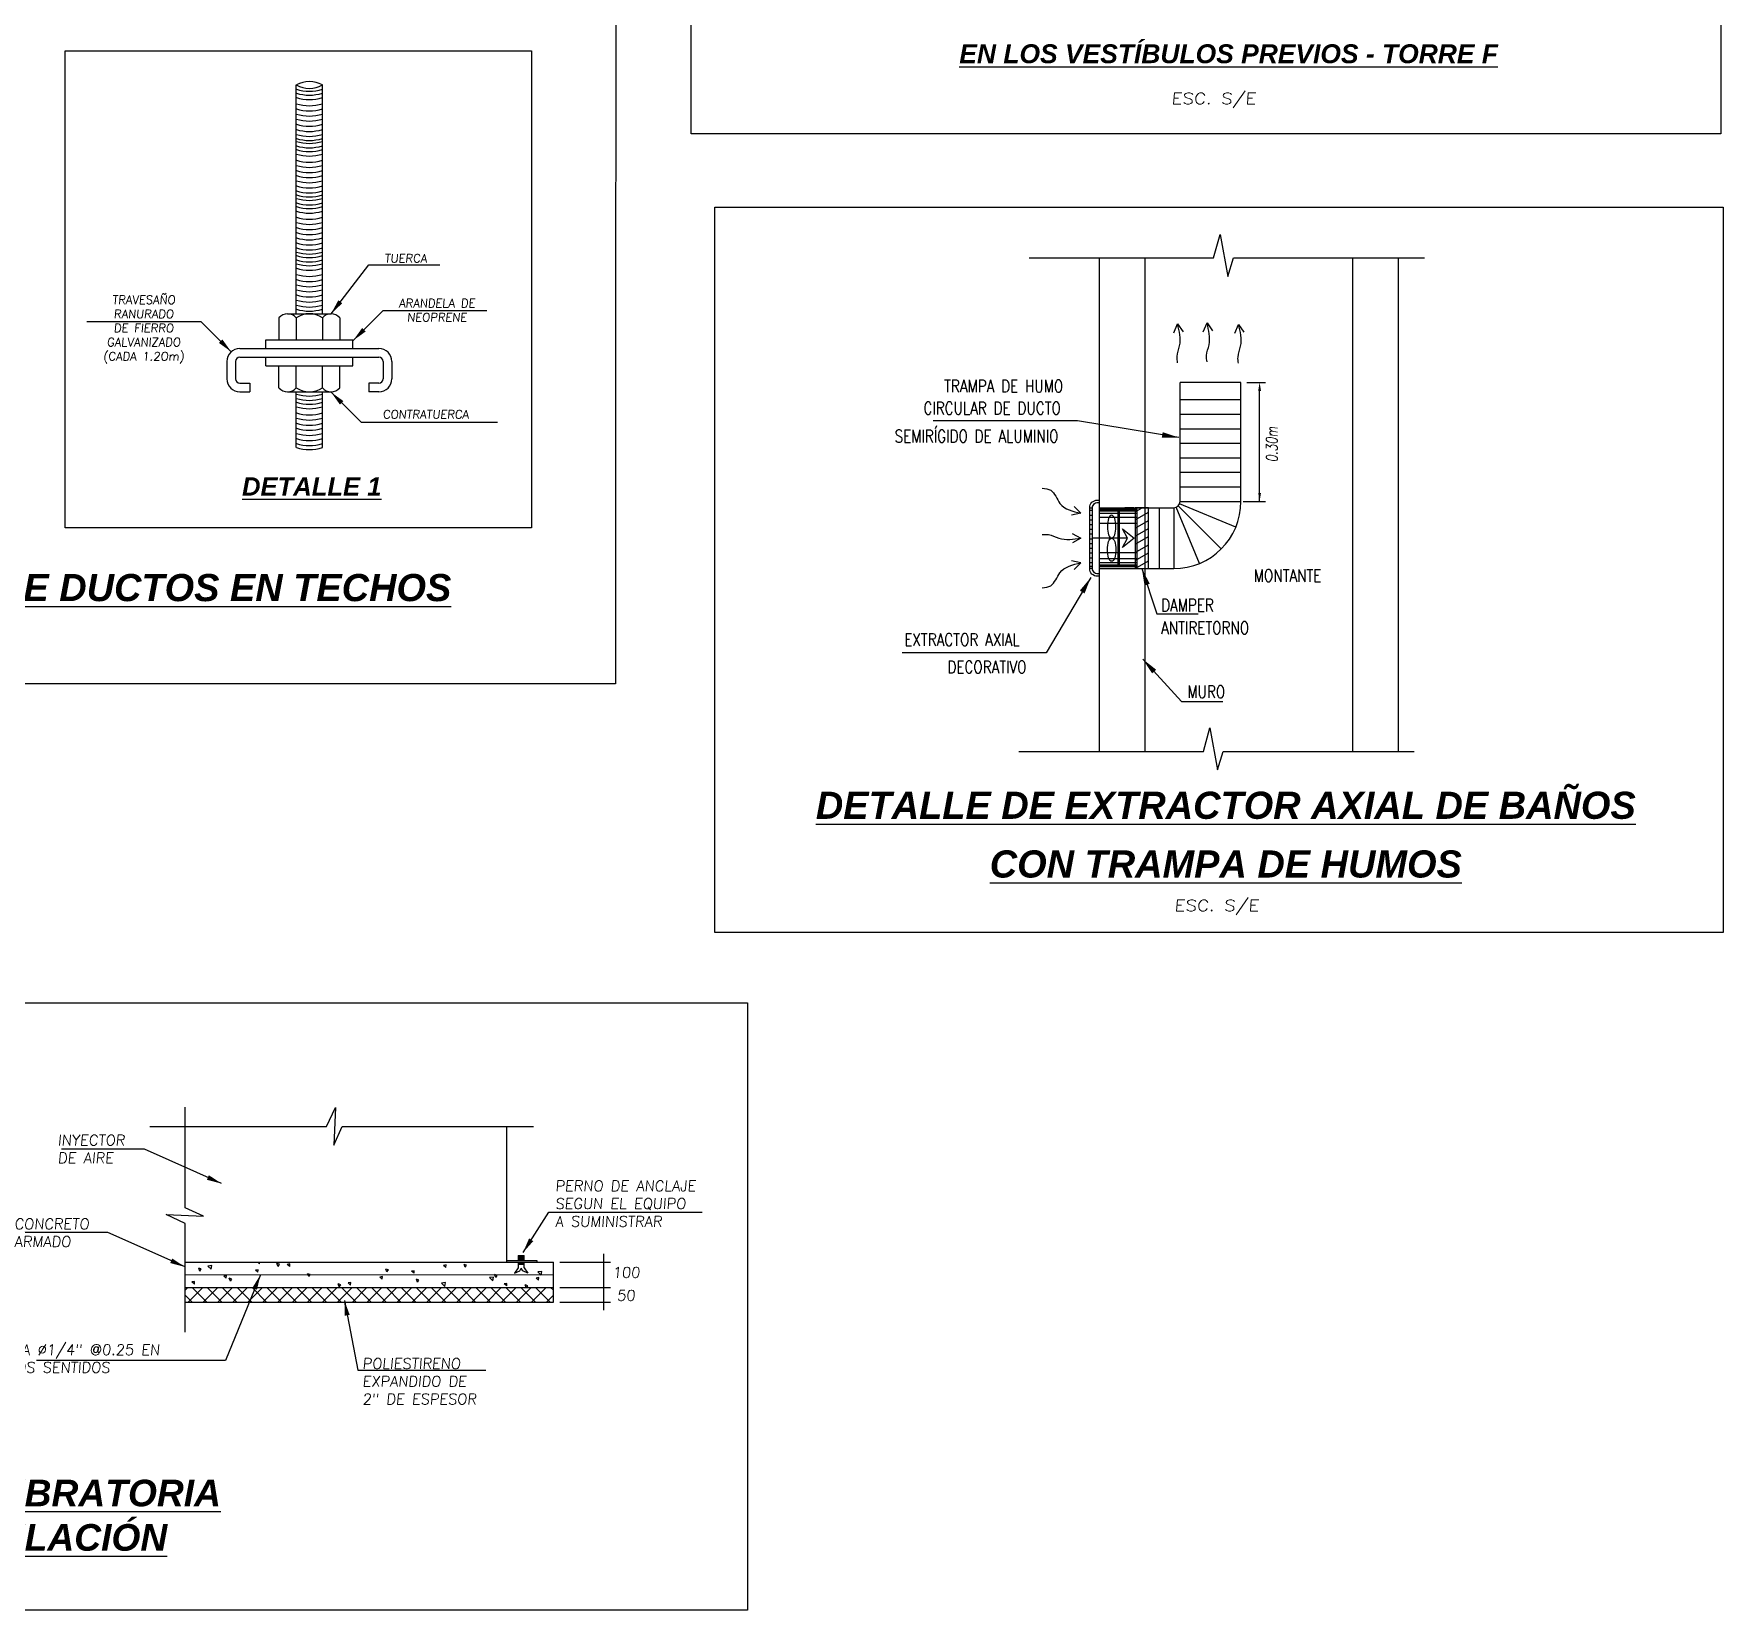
# Model space of a CAD drawing. Header units: millimetres. Extents: x 226473.3 to 226526.2, y 8187907.9 to 8187996.4.
# Drawn here: x 226505.65 to 226525.75, y 8187958.95 to 8187977.71 of the extents above; entities that cross this region are included whole.
import ezdxf

# ---------------------------------------------------------------- set-up
doc = ezdxf.new("R2010")
doc.units = ezdxf.units.MM
for name, pattern in [('CONTINUA', [0]), ('DASHDOTX2', [2, 1, -0.5, 0, -0.5]), ('HIDDEN', [0.375, 0.25, -0.125])]:
    doc.linetypes.add(name, pattern=pattern)
doc.layers.get('0').update_dxf_attribs({"color": 250})
for name, color, linetype in [('L-02_CASCO-SEGM', 252, 'HIDDEN'), ('L-03_EQUIP-ACCES', 160, 'Continuous'), ('L-04_EQ-MED-CONT', 191, 'Continuous'), ('L-06_EQ-FIN-CONT', 141, 'Continuous'), ('L-12_EJES', 245, 'DASHDOTX2'), ('L1 Casco', 252, 'Continuous'), ('L3 Equipos y Ductos', 160, 'Continuous'), ('L4 Linea mediana', 191, 'Continuous'), ('L6 Linea fina', 141, 'Continuous'), ('TX-01_PRIMA', 12, 'Continuous'), ('TX-03_PRINC', 150, 'Continuous')]:
    doc.layers.add(name, color=color, linetype=linetype)
doc.styles.add('100-NOTAS', font='romans.shx', dxfattribs={"height": 0.2})
doc.styles.add('G_Alca', font='romand.shx', dxfattribs={"height": 0.2})
doc.styles.add('JNV ING', font='romans.shx', dxfattribs={"width": 0.75, "oblique": 8, "height": 0.15})
doc.styles.add('M9_NUM-LAM', font='', dxfattribs={"height": 0.35})
doc.styles.add('P-R', font='romans.shx', dxfattribs={"width": 1.2, "oblique": 5, "height": 0.2})
doc.styles.get("Standard").update_dxf_attribs({"font": 'arial.ttf'})
doc.styles.get('M9_NUM-LAM').set_extended_font_data('Zurich UBlkEx BT')
doc.dimstyles.new('FLECHITA', dxfattribs={"dimtxt": 0.2, "dimasz": 0.2, "dimexe": 0.2, "dimexo": 0.2, "dimgap": 0.1, "dimtad": 1, "dimzin": 0, "dimdsep": 46, "dimtxsty": 'G_Alca', "dimcen": 0.09, "dimclrd": 256, "dimclre": 256, "dimclrt": 12, "dimadec": 0, "dimazin": 0, "dimtfac": 1, "dimtofl": 0, "dimtmove": 0, "dimatfit": 3, "dimfxl": 1, "dimtolj": 1, "dimtzin": 0, "dimarcsym": 0})
doc.dimstyles.get("Standard").update_dxf_attribs({"dimtxt": 0.18, "dimasz": 0.18, "dimexe": 0.18, "dimexo": 0.0625, "dimgap": 0.09, "dimtad": 0, "dimtih": 1, "dimtoh": 1, "dimdec": 4, "dimzin": 0, "dimdsep": 46, "dimtxsty": 'Standard', "dimcen": 0.09, "dimadec": 0, "dimazin": 0, "dimtfac": 1, "dimtdec": 4, "dimtofl": 0, "dimtmove": 0, "dimatfit": 3, "dimfxl": 1, "dimtolj": 1, "dimtzin": 0, "dimarcsym": 0})

# ---------------------------------------------------------------- blocks, each defined once
blk = doc.blocks.new('A$C6CA101BC')
at = {"color": 253}
for p, q in [((-0.0284, -0.1559), (-0.0284, 0.0041)), ((-0.0284, -0.1559), (-0.0284, 0.0041)), ((-0.0213, 0.0041), (-0.0284, 0.0041)), ((-0.1461, -0.002), (-0.0463, -0.002)), ((-0.1461, -0.0048), (-0.0463, -0.0048)), ((-0.1461, -0.0108), (-0.0463, -0.0108)), ((-0.1461, -0.0219), (-0.0463, -0.0219)), ((-0.1461, -0.0377), (-0.0463, -0.0377)), ((-0.0213, -0.0027), (-0.0284, -0.0027)), ((-0.0213, -0.0151), (-0.0284, -0.0151)), ((-0.0213, -0.0275), (-0.0284, -0.0275)), ((-0.0213, -0.04), (-0.0284, -0.04)), ((-0.1208, -0.0759), (-0.0308, -0.0759)), ((-0.0213, -0.0524), (-0.0284, -0.0524)), ((-0.0213, -0.0649), (-0.0284, -0.0649)), ((-0.0213, -0.0773), (-0.0284, -0.0773)), ((-0.1461, -0.1141), (-0.0463, -0.1141)), ((-0.1461, -0.1299), (-0.0463, -0.1299)), ((-0.0213, -0.0897), (-0.0284, -0.0897)), ((-0.0213, -0.1022), (-0.0284, -0.1022)), ((-0.0213, -0.1146), (-0.0284, -0.1146)), ((-0.0213, -0.1271), (-0.0284, -0.1271)), ((-0.1461, -0.141), (-0.0463, -0.141)), ((-0.1461, -0.147), (-0.0463, -0.147)), ((-0.1461, -0.1498), (-0.0463, -0.1498)), ((-0.0213, -0.1395), (-0.0284, -0.1395)), ((-0.0213, -0.1497), (-0.0284, -0.1497)), ((-0.0284, -0.1559), (-0.0213, -0.1559))]:
    blk.add_line(p, q, dxfattribs=at)
for p, q in [((-0.1461, -0.0009), (-0.0463, -0.0009)), ((-0.1461, -0.1509), (-0.1461, -0.0009)), ((-0.1461, -0.1509), (-0.0463, -0.1509))]:
    blk.add_line(p, q)
at = {"color": 254}
for p, q in [((-0.0994, -0.1509), (-0.0993, -0.0009)), ((-0.0963, -0.1509), (-0.0962, -0.0009))]:
    blk.add_line(p, q, dxfattribs=at)
blk.add_lwpolyline([(-0.0463, -0.1759), (-0.0413, -0.1759, 0.414214), (-0.0213, -0.1559), (-0.0213, 0.0041, 0.414214), (-0.0413, 0.0241), (-0.0463, 0.0241), (-0.0463, -0.1759)], format="xyb")
at = {"color": 9, "ltscale": 0.8}
for points in [[(0.0198, 0.0074), (0.0019, -0.0105), (0.0266, -0.0158)], [(0.0243, -0.0639), (0.002, -0.0759), (0.0242, -0.0881)], [(0.0198, -0.1584), (0.0019, -0.1405), (0.0266, -0.1352)]]:
    blk.add_lwpolyline(points, dxfattribs=at)
at = {"color": 253}
blk.add_lwpolyline([(-0.1073, -0.1001), (-0.1208, -0.0759), (-0.1073, -0.0517), (-0.138, -0.0759), (-0.1073, -0.1001)], dxfattribs=at)
for centre, start, end in [((-0.043, 0.0032), 3.5102, 103.0064), ((-0.043, -0.155), 256.9936, 356.4898)]:
    blk.add_arc(centre, 0.0147, start, end, dxfattribs=at)
blk.add_ellipse((-0.079, -0.0457), major_axis=(0, -0.0303), ratio=0.371702, dxfattribs=at)
at = {"color": 253, "extrusion": (0, 0, -1)}
blk.add_ellipse((-0.079, -0.1062), major_axis=(0, 0.0303), ratio=0.371702, dxfattribs=at)
at = {"color": 9, "ltscale": 0.8}
for points in [[(0.1037, 0.055), (0.0808, 0.0498), (0.057, 0.0155), (0.0019, -0.0105)], [(0.1037, -0.206), (0.0808, -0.2008), (0.057, -0.1665), (0.0019, -0.1405)]]:
    blk.add_spline(points, degree=3, dxfattribs=at)
blk.add_open_spline([(0.1037, -0.0666), (0.0981, -0.066), (0.0828, -0.0652), (0.0512, -0.0829), (0.0216, -0.0787), (0.002, -0.0759)], degree=3, knots=[0.0194888, 0.0194888, 0.0194888, 0.0194888, 0.0832263, 0.1962381, 0.4180049, 0.4180049, 0.4180049, 0.4180049], dxfattribs=at)

msp = doc.modelspace()

# ---------------------------------------------------------------- hatches: boundary and pattern name
at = {"layer": 'L4 Linea mediana', "ltscale": 0.5}
h = msp.add_hatch(dxfattribs=at)
h.set_pattern_fill('ANSI31', color=256, scale=0.026366, angle=345)
h.set_pattern_definition([(30, (226518.750125, 8187971.344965), (-0.041856, 0.0724975), [])])
h.paths.add_polyline_path([(226518.7501, 8187972.07), (226518.7501, 8187971.345), (226518.9083, 8187971.345), (226518.9083, 8187972.07)])

# ---------------------------------------------------------------- linework, layer by layer
at = {"layer": 'L-02_CASCO-SEGM', "linetype": 'CONTINUA'}
for p, q in [((226507.7638, 8187963.0536), (226507.7161, 8187963.048)), ((226507.7569, 8187963.0089), (226507.7161, 8187963.048)), ((226507.7569, 8187963.0089), (226507.7638, 8187963.0535)), ((226508.3294, 8187963.0755), (226508.3092, 8187963.0949)), ((226508.3294, 8187963.0755), (226508.3324, 8187963.0949)), ((226508.5688, 8187963.0693), (226508.5384, 8187963.0795)), ((226508.5519, 8187963.0443), (226508.5384, 8187963.0795)), ((226508.5519, 8187963.0443), (226508.5688, 8187963.0693)), ((226508.6924, 8187963.0735), (226508.6609, 8187963.0677)), ((226508.6898, 8187963.0434), (226508.6609, 8187963.0677)), ((226508.6898, 8187963.0434), (226508.6924, 8187963.0735)), ((226510.5502, 8187963.0617), (226510.5188, 8187963.0559)), ((226510.5476, 8187963.0316), (226510.5188, 8187963.0559)), ((226510.5476, 8187963.0316), (226510.5502, 8187963.0617)), ((226510.7947, 8187963.0579), (226510.7644, 8187963.0681)), ((226510.7779, 8187963.0329), (226510.7644, 8187963.0681)), ((226510.7779, 8187963.0329), (226510.7947, 8187963.0579)), ((226511.7087, 8187963.0883), (226511.7062, 8187963.0949)), ((226511.7087, 8187963.0883), (226511.7131, 8187963.0949)), ((226507.5588, 8187962.8644), (226507.5273, 8187962.8586)), ((226507.5562, 8187962.8343), (226507.5273, 8187962.8586)), ((226507.5562, 8187962.8343), (226507.5588, 8187962.8644)), ((226507.6379, 8187963.0139), (226507.6076, 8187963.0241)), ((226507.6211, 8187962.9889), (226507.6076, 8187963.0241)), ((226507.6211, 8187962.9889), (226507.6379, 8187963.0139)), ((226507.9367, 8187962.9341), (226507.9052, 8187962.9283)), ((226507.934, 8187962.904), (226507.9052, 8187962.9283)), ((226507.934, 8187962.904), (226507.9367, 8187962.9341)), ((226508.0022, 8187962.8917), (226507.9718, 8187962.9019)), ((226507.9853, 8187962.8667), (226507.9718, 8187962.9019)), ((226507.9853, 8187962.8667), (226508.0022, 8187962.8917)), ((226508.3145, 8187963.0038), (226508.283, 8187962.998)), ((226508.3119, 8187962.9737), (226508.283, 8187962.998)), ((226508.3119, 8187962.9737), (226508.3145, 8187963.0038)), ((226508.933, 8187962.9471), (226508.9027, 8187962.9573)), ((226508.9162, 8187962.9221), (226508.9027, 8187962.9573)), ((226508.9162, 8187962.9221), (226508.933, 8187962.9471)), ((226509.2973, 8187962.8249), (226509.267, 8187962.8351)), ((226509.2805, 8187962.7999), (226509.267, 8187962.835)), ((226509.4166, 8187962.8526), (226509.3851, 8187962.8467)), ((226509.414, 8187962.8225), (226509.3851, 8187962.8467)), ((226509.414, 8187962.8225), (226509.4166, 8187962.8526)), ((226509.7945, 8187962.9223), (226509.763, 8187962.9165)), ((226509.7919, 8187962.8922), (226509.763, 8187962.9164)), ((226509.7919, 8187962.8922), (226509.7945, 8187962.9223)), ((226509.8639, 8187963.0025), (226509.8335, 8187963.0127)), ((226509.847, 8187962.9775), (226509.8335, 8187963.0127)), ((226509.847, 8187962.9775), (226509.8639, 8187963.0025)), ((226510.1724, 8187962.992), (226510.1409, 8187962.9862)), ((226510.1697, 8187962.9619), (226510.1409, 8187962.9862)), ((226510.1697, 8187962.9619), (226510.1724, 8187962.992)), ((226510.2282, 8187962.8803), (226510.1978, 8187962.8904)), ((226510.2113, 8187962.8553), (226510.1978, 8187962.8904)), ((226510.2113, 8187962.8553), (226510.2282, 8187962.8803)), ((226510.5432, 8187962.8504), (226510.4955, 8187962.8449)), ((226510.5363, 8187962.8057), (226510.4955, 8187962.8449)), ((226510.5363, 8187962.8057), (226510.5432, 8187962.8504)), ((226511.1157, 8187962.917), (226511.068, 8187962.9115)), ((226511.1088, 8187962.8723), (226511.068, 8187962.9115)), ((226511.1088, 8187962.8723), (226511.1157, 8187962.917)), ((226511.159, 8187962.9357), (226511.1286, 8187962.9458)), ((226511.1421, 8187962.9107), (226511.1286, 8187962.9458)), ((226511.1421, 8187962.9107), (226511.159, 8187962.9357)), ((226511.2745, 8187962.8407), (226511.243, 8187962.8349)), ((226511.2718, 8187962.8107), (226511.243, 8187962.8349)), ((226511.2718, 8187962.8107), (226511.2745, 8187962.8407)), ((226511.6523, 8187962.9104), (226511.6209, 8187962.9046)), ((226511.6497, 8187962.8804), (226511.6209, 8187962.9046)), ((226511.6882, 8187962.9836), (226511.6405, 8187962.9781)), ((226511.6813, 8187962.9389), (226511.6405, 8187962.9781)), ((226511.6497, 8187962.8804), (226511.6523, 8187962.9104)), ((226511.6813, 8187962.9389), (226511.6882, 8187962.9836)), ((226509.2805, 8187962.7999), (226509.2973, 8187962.8249)), ((226511.5233, 8187962.8134), (226511.4929, 8187962.8236)), ((226511.5045, 8187962.7934), (226511.4929, 8187962.8236)), ((226511.5098, 8187962.7934), (226511.5233, 8187962.8134))]:
    msp.add_line(p, q, dxfattribs=at)
at = {"layer": 'L-03_EQUIP-ACCES'}
for p, q in [((226508.5624, 8187974.3278, -0.0001), (226508.5624, 8187974.0679, -0.0001)), ((226508.6657, 8187974.3778, -0.0001), (226509.1823, 8187974.3778, -0.0001)), ((226508.769, 8187974.3278, -0.0001), (226508.769, 8187974.0679, -0.0001)), ((226509.079, 8187974.3278, -0.0001), (226509.079, 8187974.0679, -0.0001)), ((226509.2856, 8187974.3278, -0.0001), (226509.2856, 8187974.0679, -0.0001)), ((226508.0976, 8187973.9646, -0.0001), (226509.7504, 8187973.9646, -0.0001)), ((226508.4075, 8187974.0679, -0.0001), (226509.4405, 8187974.0679, -0.0001)), ((226508.4075, 8187973.9646, -0.0001), (226508.4075, 8187974.0679, -0.0001)), ((226509.4405, 8187973.9646, -0.0001), (226509.4405, 8187974.0679, -0.0001)), ((226507.9426, 8187973.8097, -0.0001), (226507.9426, 8187973.6031, -0.0001)), ((226508.0459, 8187973.8097, -0.0001), (226508.0459, 8187973.6031, -0.0001)), ((226508.0976, 8187973.8613, -0.0001), (226509.7504, 8187973.8613, -0.0001)), ((226508.4075, 8187973.758, -0.0001), (226508.4075, 8187973.8613, -0.0001)), ((226508.4075, 8187973.758, -0.0001), (226509.4405, 8187973.758, -0.0001)), ((226508.5624, 8187973.4982, -0.0001), (226508.5624, 8187973.758, -0.0001)), ((226508.769, 8187973.4982, -0.0001), (226508.769, 8187973.758, -0.0001)), ((226508.769, 8187973.4982, -0.0001), (226508.769, 8187973.758, -0.0001)), ((226509.079, 8187973.4982, -0.0001), (226509.079, 8187973.758, -0.0001)), ((226509.079, 8187973.4982, -0.0001), (226509.079, 8187973.758, -0.0001)), ((226509.2856, 8187973.4982, -0.0001), (226509.2856, 8187973.758, -0.0001)), ((226509.4405, 8187973.758, -0.0001), (226509.4405, 8187973.8613, -0.0001)), ((226509.8021, 8187973.8097, -0.0001), (226509.8021, 8187973.6031, -0.0001)), ((226509.9054, 8187973.8097, -0.0001), (226509.9054, 8187973.6031, -0.0001)), ((226508.0976, 8187973.5514, -0.0001), (226508.2163, 8187973.5514, -0.0001)), ((226508.2163, 8187973.5514, -0.0001), (226508.2163, 8187973.4481, -0.0001)), ((226509.7504, 8187973.5514, -0.0001), (226509.6317, 8187973.5514, -0.0001)), ((226509.6317, 8187973.5514, -0.0001), (226509.6317, 8187973.4481, -0.0001)), ((226519.2832, 8187972.145), (226519.2832, 8187973.5602)), ((226520.0083, 8187973.5602), (226519.2832, 8187973.5602)), ((226520.0083, 8187972.145), (226520.0083, 8187973.5602)), ((226508.0976, 8187973.4481, -0.0001), (226508.2163, 8187973.4481, -0.0001)), ((226508.6657, 8187973.4481, -0.0001), (226509.1823, 8187973.4481, -0.0001)), ((226509.7504, 8187973.4481, -0.0001), (226509.6317, 8187973.4481, -0.0001)), ((226511.2732, 8187963.0949), (226511.827, 8187963.0949)), ((226511.827, 8187962.7934), (226511.827, 8187963.0949)), ((226511.827, 8187962.6194), (226511.827, 8187962.7934)), ((226507.4452, 8187962.6194), (226511.827, 8187962.6194))]:
    msp.add_line(p, q, dxfattribs=at)
msp.add_lwpolyline([(226507.4452, 8187963.0949), (226511.2732, 8187963.0949), (226511.2732, 8187964.7055)], dxfattribs=at)
for centre, radius, start, end in [((226508.6657, 8187974.2462, -0.0001), 0.1316, 38.29345, 141.70655), ((226508.924, 8187974.113, -0.0001), 0.2649, 54.19449, 125.80551), ((226509.1823, 8187974.2462, -0.0001), 0.1316, 38.29345, 141.70655), ((226508.0976, 8187973.8097, -0.0001), 0.155, 90, 180), ((226509.7504, 8187973.8097, -0.0001), 0.155, 0, 90), ((226508.0976, 8187973.8097, -0.0001), 0.0517, 90, 180), ((226509.7504, 8187973.8097, -0.0001), 0.0517, 0, 90), ((226508.0976, 8187973.6031, -0.0001), 0.155, 180, 270), ((226508.0976, 8187973.6031, -0.0001), 0.0517, 180, 270), ((226508.6657, 8187973.5797, -0.0001), 0.1316, 218.29345, 321.70655), ((226508.924, 8187973.713, -0.0001), 0.2649, 234.19449, 305.80551), ((226509.1823, 8187973.5797, -0.0001), 0.1316, 218.29345, 321.70655), ((226509.7504, 8187973.6031, -0.0001), 0.0517, 270, 0), ((226509.7504, 8187973.6031, -0.0001), 0.155, 270, 0), ((226519.2082, 8187972.145), 0.075, 270, 0), ((226519.2082, 8187972.145), 0.8001, 270, 0)]:
    msp.add_arc(centre, radius, start, end, dxfattribs=at)
at = {"layer": 'L-04_EQ-MED-CONT'}
for p, q in [((226508.769, 8187974.3778, -0.0001), (226508.769, 8187977.0995, -0.0001)), ((226509.079, 8187974.3778, -0.0001), (226509.079, 8187977.0995, -0.0001)), ((226508.769, 8187972.785, -0.0001), (226508.769, 8187973.4481, -0.0001)), ((226509.079, 8187972.785, -0.0001), (226509.079, 8187973.4481, -0.0001)), ((226507.4452, 8187962.7934), (226511.827, 8187962.7934))]:
    msp.add_line(p, q, dxfattribs=at)
at = {"layer": 'L-04_EQ-MED-CONT', "ltscale": 0.1, "elevation": -0.0001}
msp.add_lwpolyline([(226512.5668, 8187969.9762), (226497.1806, 8187969.9762), (226497.1846, 8187981.9239), (226512.5709, 8187981.9239)], close=True, dxfattribs=at)
at = {"layer": 'L-04_EQ-MED-CONT', "elevation": -0.0001}
msp.add_lwpolyline([(226511.5682, 8187971.8313), (226506.0197, 8187971.8313), (226506.0197, 8187977.5042), (226511.5682, 8187977.5042)], close=True, dxfattribs=at)
at = {"layer": 'L-04_EQ-MED-CONT'}
for points in [[(226513.7498, 8187975.6457), (226525.7457, 8187975.6457), (226525.7457, 8187967.0148), (226513.7498, 8187967.0148)], [(226493.6498, 8187966.1782), (226514.135, 8187966.1782), (226514.135, 8187958.9534), (226493.6498, 8187958.9534)]]:
    msp.add_lwpolyline(points, close=True, dxfattribs=at)
for centre, radius, start, end in [((226508.924, 8187976.825, -0.0001), 0.3152, 60.55541, 119.44459), ((226508.924, 8187977.3679, -0.0001), 0.31, 240.00461, 299.99539), ((226508.924, 8187973.2777, -0.0001), 0.5165, 252.54258, 287.45742)]:
    msp.add_arc(centre, radius, start, end, dxfattribs=at)
at = {"layer": 'L-06_EQ-FIN-CONT'}
for p, q in [((226520.0783, 8187973.5602), (226520.2999, 8187973.5602)), ((226520.2299, 8187972.145), (226520.2299, 8187973.4602)), ((226520.0358, 8187972.145), (226520.2999, 8187972.145)), ((226511.2732, 8187963.1151), (226511.6286, 8187963.1151)), ((226511.4085, 8187963.1721), (226511.4085, 8187963.1151)), ((226511.4085, 8187963.1721), (226511.4807, 8187963.1721)), ((226511.4085, 8187963.1606), (226511.4807, 8187963.1606)), ((226511.4085, 8187963.1491), (226511.4807, 8187963.1491)), ((226511.4085, 8187963.1376), (226511.4807, 8187963.1376)), ((226511.4085, 8187963.1261), (226511.4807, 8187963.1261)), ((226511.4085, 8187963.0949), (226511.4085, 8187963.0258)), ((226511.4085, 8187963.0915), (226511.4807, 8187963.0915)), ((226511.4085, 8187963.08), (226511.4807, 8187963.08)), ((226511.4085, 8187963.0685), (226511.4807, 8187963.0685)), ((226511.4807, 8187963.1151), (226511.4807, 8187963.1721)), ((226511.4807, 8187963.0258), (226511.4807, 8187963.0949)), ((226511.6286, 8187963.1151), (226511.6286, 8187963.0949)), ((226511.9055, 8187963.0949), (226512.5071, 8187963.0949)), ((226512.4287, 8187962.6953), (226512.4287, 8187963.193)), ((226511.4085, 8187963.0258), (226511.3664, 8187962.9617)), ((226511.3664, 8187962.9617), (226511.4266, 8187962.9898)), ((226511.4266, 8187962.9898), (226511.4446, 8187963.0218)), ((226511.4627, 8187962.9898), (226511.4446, 8187963.0218)), ((226511.5229, 8187962.9617), (226511.4627, 8187962.9898)), ((226511.4807, 8187963.0258), (226511.5229, 8187962.9617)), ((226512.4287, 8187962.5213), (226512.4287, 8187962.8916)), ((226507.4452, 8187962.7605), (226507.4782, 8187962.7934)), ((226507.5277, 8187962.6194), (226507.4452, 8187962.7019)), ((226507.4818, 8187962.6194), (226507.6558, 8187962.7934)), ((226507.7053, 8187962.6194), (226507.5313, 8187962.7934)), ((226507.6594, 8187962.6194), (226507.8334, 8187962.7934)), ((226507.8829, 8187962.6194), (226507.7089, 8187962.7934)), ((226507.837, 8187962.6194), (226508.011, 8187962.7934)), ((226508.0606, 8187962.6194), (226507.8865, 8187962.7934)), ((226508.0146, 8187962.6194), (226508.1886, 8187962.7934)), ((226508.2382, 8187962.6194), (226508.0641, 8187962.7934)), ((226508.1922, 8187962.6194), (226508.3662, 8187962.7934)), ((226508.4158, 8187962.6194), (226508.2418, 8187962.7934)), ((226508.3698, 8187962.6194), (226508.5438, 8187962.7934)), ((226508.5934, 8187962.6194), (226508.4194, 8187962.7934)), ((226508.5474, 8187962.6194), (226508.7215, 8187962.7934)), ((226508.771, 8187962.6194), (226508.597, 8187962.7934)), ((226508.7251, 8187962.6194), (226508.8991, 8187962.7934)), ((226508.9486, 8187962.6194), (226508.7746, 8187962.7934)), ((226508.9027, 8187962.6194), (226509.0767, 8187962.7934)), ((226509.1262, 8187962.6194), (226508.9522, 8187962.7934)), ((226509.0803, 8187962.6194), (226509.2543, 8187962.7934)), ((226509.3038, 8187962.6194), (226509.1298, 8187962.7934)), ((226509.2579, 8187962.6194), (226509.4319, 8187962.7934)), ((226509.4815, 8187962.6194), (226509.3074, 8187962.7934)), ((226509.4355, 8187962.6194), (226509.6095, 8187962.7934)), ((226509.6591, 8187962.6194), (226509.485, 8187962.7934)), ((226509.6131, 8187962.6194), (226509.7871, 8187962.7934)), ((226509.8367, 8187962.6194), (226509.6627, 8187962.7934)), ((226509.7907, 8187962.6194), (226509.9647, 8187962.7934)), ((226510.0143, 8187962.6194), (226509.8403, 8187962.7934)), ((226509.9683, 8187962.6194), (226510.1424, 8187962.7934)), ((226510.1919, 8187962.6194), (226510.0179, 8187962.7934)), ((226510.1459, 8187962.6194), (226510.32, 8187962.7934)), ((226510.3695, 8187962.6194), (226510.1955, 8187962.7934)), ((226510.3236, 8187962.6194), (226510.4976, 8187962.7934)), ((226510.5471, 8187962.6194), (226510.3731, 8187962.7934)), ((226510.5012, 8187962.6194), (226510.6752, 8187962.7934)), ((226510.7247, 8187962.6194), (226510.5507, 8187962.7934)), ((226510.6788, 8187962.6194), (226510.8528, 8187962.7934)), ((226510.9023, 8187962.6194), (226510.7283, 8187962.7934)), ((226510.8564, 8187962.6194), (226511.0304, 8187962.7934)), ((226511.08, 8187962.6194), (226510.9059, 8187962.7934)), ((226511.034, 8187962.6194), (226511.208, 8187962.7934)), ((226511.2576, 8187962.6194), (226511.0836, 8187962.7934)), ((226511.2116, 8187962.6194), (226511.3856, 8187962.7934)), ((226511.4352, 8187962.6194), (226511.2612, 8187962.7934)), ((226511.3892, 8187962.6194), (226511.5633, 8187962.7934)), ((226511.6128, 8187962.6194), (226511.4388, 8187962.7934)), ((226511.5668, 8187962.6194), (226511.7409, 8187962.7934)), ((226511.7904, 8187962.6194), (226511.6164, 8187962.7934)), ((226511.7445, 8187962.6194), (226511.827, 8187962.7019)), ((226511.827, 8187962.7605), (226511.794, 8187962.7934)), ((226511.9055, 8187962.7934), (226512.5071, 8187962.7934)), ((226511.9055, 8187962.7934), (226512.5071, 8187962.7934)), ((226511.9055, 8187962.6194), (226512.5071, 8187962.6194))]:
    msp.add_line(p, q, dxfattribs=at)
for points in [[(226517.4876, 8187975.0414), (226519.683, 8187975.0414), (226519.7588, 8187975.3223), (226519.852, 8187974.8213), (226519.9186, 8187975.0414), (226522.1916, 8187975.0414)], [(226517.3659, 8187969.171), (226519.5613, 8187969.171), (226519.6371, 8187969.452), (226519.7303, 8187968.9509), (226519.7968, 8187969.171), (226522.0699, 8187969.171)], [(226507.0274, 8187964.7076), (226509.1298, 8187964.7076), (226509.2362, 8187964.9343), (226509.2149, 8187964.4879), (226509.3142, 8187964.7076), (226511.5899, 8187964.7076)], [(226507.4452, 8187962.2612), (226507.4452, 8187963.5559), (226507.2185, 8187963.6623), (226507.6649, 8187963.641), (226507.4452, 8187963.7403), (226507.4452, 8187964.938)]]:
    msp.add_lwpolyline(points, dxfattribs=at)
at = {"layer": 'L-06_EQ-FIN-CONT', "ltscale": 0.8}
for points in [[(226519.2096, 8187974.1513), (226519.2544, 8187974.2567), (226519.3185, 8187974.1618)], [(226519.5597, 8187974.1631), (226519.6045, 8187974.2685), (226519.6686, 8187974.1736)], [(226519.935, 8187974.1462), (226519.9798, 8187974.2516), (226520.0439, 8187974.1567)]]:
    msp.add_lwpolyline(points, dxfattribs=at)
at = {"layer": 'L-06_EQ-FIN-CONT'}
for centre in [(226508.924, 8187977.5405, -0.0001), (226508.924, 8187977.4952, -0.0001), (226508.924, 8187977.4416, -0.0001), (226508.924, 8187977.3691, -0.0001), (226508.924, 8187977.3073, -0.0001), (226508.924, 8187977.2455, -0.0001), (226508.924, 8187977.1864, -0.0001), (226508.924, 8187977.1246, -0.0001), (226508.924, 8187977.0628, -0.0001), (226508.924, 8187977.0037, -0.0001), (226508.924, 8187976.9554, -0.0001), (226508.924, 8187976.9209, -0.0001), (226508.924, 8187976.8683, -0.0001), (226508.924, 8187976.823, -0.0001), (226508.924, 8187976.7695, -0.0001), (226508.924, 8187976.697, -0.0001), (226508.924, 8187976.6352, -0.0001), (226508.924, 8187976.5734, -0.0001), (226508.924, 8187976.5143, -0.0001), (226508.924, 8187976.4525, -0.0001), (226508.924, 8187976.3907, -0.0001), (226508.924, 8187976.3316, -0.0001), (226508.924, 8187976.2833, -0.0001), (226508.924, 8187976.2424, -0.0001), (226508.924, 8187976.1898, -0.0001), (226508.924, 8187976.1445, -0.0001), (226508.924, 8187976.091, -0.0001), (226508.924, 8187976.0184, -0.0001), (226508.924, 8187975.9566, -0.0001), (226508.924, 8187975.8949, -0.0001), (226508.924, 8187975.8358, -0.0001), (226508.924, 8187975.774, -0.0001), (226508.924, 8187975.7122, -0.0001), (226508.924, 8187975.6531, -0.0001), (226508.924, 8187975.6047, -0.0001), (226508.924, 8187975.563, -0.0001), (226508.924, 8187975.5104, -0.0001), (226508.924, 8187975.4651, -0.0001), (226508.924, 8187975.4115, -0.0001), (226508.924, 8187975.339, -0.0001), (226508.924, 8187975.2772, -0.0001), (226508.924, 8187975.2154, -0.0001), (226508.924, 8187975.1563, -0.0001), (226508.924, 8187975.0945, -0.0001), (226508.924, 8187975.0328, -0.0001), (226508.924, 8187974.9737, -0.0001), (226508.924, 8187974.9253, -0.0001), (226508.924, 8187973.9154, -0.0001), (226508.924, 8187973.8628, -0.0001), (226508.924, 8187973.8175, -0.0001), (226508.924, 8187973.764, -0.0001), (226508.924, 8187973.6914, -0.0001), (226508.924, 8187973.6297, -0.0001), (226508.924, 8187973.5679, -0.0001), (226508.924, 8187973.5088, -0.0001), (226508.924, 8187973.447, -0.0001), (226508.924, 8187973.3852, -0.0001), (226508.924, 8187973.3261, -0.0001)]:
    msp.add_arc(centre, 0.5165, 252.54258, 287.45742, dxfattribs=at)
at = {"layer": 'L-06_EQ-FIN-CONT', "ltscale": 0.8}
for points in [[(226519.2544, 8187973.7939), (226519.2496, 8187973.8188), (226519.2396, 8187973.8876), (226519.3065, 8187974.0375), (226519.2751, 8187974.1693), (226519.2544, 8187974.2567)], [(226519.6045, 8187973.8057), (226519.5997, 8187973.8306), (226519.5898, 8187973.8994), (226519.6566, 8187974.0493), (226519.6253, 8187974.1811), (226519.6045, 8187974.2685)], [(226519.9798, 8187973.7888), (226519.975, 8187973.8137), (226519.9651, 8187973.8825), (226520.0319, 8187974.0324), (226520.0006, 8187974.1643), (226519.9798, 8187974.2516)]]:
    msp.add_open_spline(points, degree=3, knots=[0.01948883, 0.01948883, 0.01948883, 0.01948883, 0.08322633, 0.19623812, 0.41800491, 0.41800491, 0.41800491, 0.41800491], dxfattribs=at)
at = {"layer": 'L-06_EQ-FIN-CONT'}
for points in [[(226520.2133, 8187973.4602), (226520.2466, 8187973.4602), (226520.2299, 8187973.5602)], [(226520.2133, 8187972.245), (226520.2466, 8187972.245), (226520.2299, 8187972.145)]]:
    msp.add_solid(points, dxfattribs=at)
at = {"layer": 'L-12_EJES', "linetype": 'CONTINUA', "const_width": 0.0136}
msp.add_lwpolyline([(226511.827, 8187962.9442), (226507.4452, 8187962.9442)], dxfattribs=at)
at = {"layer": 'L1 Casco'}
for p, q in [((226518.3217, 8187975.0414), (226518.3217, 8187969.171)), ((226518.8655, 8187975.0414), (226518.8655, 8187969.171)), ((226521.3361, 8187975.0414), (226521.3361, 8187969.171)), ((226521.8799, 8187975.0414), (226521.8799, 8187969.171))]:
    msp.add_line(p, q, dxfattribs=at)
at = {"layer": 'L3 Equipos y Ductos'}
for p, q in [((226518.3217, 8187972.07), (226519.2082, 8187972.07)), ((226518.7331, 8187972.07), (226518.6244, 8187972.07)), ((226518.3217, 8187971.345), (226519.2082, 8187971.345))]:
    msp.add_line(p, q, dxfattribs=at)
at = {"layer": 'L4 Linea mediana'}
msp.add_lwpolyline([(226513.4673, 8187985.0679), (226525.7165, 8187985.0679), (226525.7165, 8187976.5187), (226513.4673, 8187976.5187)], close=True, dxfattribs=at)
at = {"layer": 'L4 Linea mediana', "ltscale": 0.5}
msp.add_lwpolyline([(226518.7501, 8187972.07), (226518.7501, 8187971.345), (226518.9083, 8187971.345), (226518.9083, 8187972.07), (226518.7501, 8187972.07)], dxfattribs=at)
at = {"layer": 'L6 Linea fina'}
for p, q in [((226519.2832, 8187973.3565), (226520.0083, 8187973.3565)), ((226519.2832, 8187973.1835), (226520.0083, 8187973.1835)), ((226519.2832, 8187973.0104), (226520.0083, 8187973.0104)), ((226519.2832, 8187972.8373), (226520.0083, 8187972.8373)), ((226519.2832, 8187972.6643), (226520.0083, 8187972.6643)), ((226519.2832, 8187972.4912), (226520.0083, 8187972.4912)), ((226519.2832, 8187972.3181), (226520.0083, 8187972.3181)), ((226519.2832, 8187972.145), (226520.0083, 8187972.145)), ((226519.0351, 8187972.07), (226519.0351, 8187971.345)), ((226519.2082, 8187972.07), (226519.2082, 8187971.345))]:
    msp.add_line(p, q, dxfattribs=at)
at = {"layer": 'L6 Linea fina', "ltscale": 2}
for points in [[(226519.2612, 8187972.092), (226519.7739, 8187971.5793)], [(226519.9474, 8187971.8389), (226519.2775, 8187972.1163)], [(226519.5144, 8187971.4059), (226519.2369, 8187972.0757)]]:
    msp.add_lwpolyline(points, dxfattribs=at)

# ---------------------------------------------------------------- block references
at = {"layer": 'L3 Equipos y Ductos', "xscale": -4.531703695199996, "yscale": 4.531703695199996, "zscale": 4.531703695199996, "rotation": 359.9999999999996}
msp.add_blockref('A$C6CA101BC', (226518.1116, 8187972.0515), dxfattribs=at)

# ---------------------------------------------------------------- texts
at = {"layer": 'L-03_EQUIP-ACCES', "ltscale": 1.5, "style": 'P-R', "oblique": 5, "width": 1.2}
for p in [(226519.1768, 8187976.871, 0.7556), (226519.2126, 8187967.2717, 0.7556)]:
    msp.add_text('ESC. S/E', height=0.13361, dxfattribs=at).set_placement(p)
at = {"layer": 'L-06_EQ-FIN-CONT', "color": 12, "insert": (226520.3752, 8187972.8227), "char_height": 0.08775, "attachment_point": 5, "rotation": 90, "style": 'JNV ING'}
msp.add_mtext('\\A1;{\\H1.5x;0.30m }', dxfattribs=at)
at = {"layer": 'TX-01_PRIMA', "style": '100-NOTAS', "width": 0.8}
for s, height, p in [('TRAMPA DE HUMO', 0.147622, (226516.4765, 8187973.4431)), ('CIRCULAR DE DUCTO', 0.147622, (226516.2297, 8187973.1805)), ('SEMIRÍGIDO DE ALUMINIO', 0.147622, (226515.8877, 8187972.8472)), ('MONTANTE', 0.14762, (226520.16, 8187971.1893)), ('DAMPER', 0.14762, (226519.0581, 8187970.8372)), ('ANTIRETORNO', 0.147622, (226519.0581, 8187970.5672)), ('EXTRACTOR AXIAL', 0.147622, (226516.0025, 8187970.4271)), ('DECORATIVO', 0.14762, (226516.5151, 8187970.1015)), ('MURO', 0.14762, (226519.3708, 8187969.8062))]:
    msp.add_text(s, height=height, dxfattribs=at).set_placement(p)
at = {"layer": 'TX-01_PRIMA', "ltscale": 1.5, "style": 'P-R'}
for s, insert, char_height, attachment_point in [('{\\Fromans|c0;TUERCA}', (226510.0707, 8187975.0879, -0.0001), 0.100797, 2), ('{\\Fromans|c0;TRAVESAÑO\\PRANURADO\\PDE FIERRO\\PGALVANIZADO\\P(CADA 1.2Om)}', (226506.9529, 8187974.5942, -0.0001), 0.100797, 2), ('{\\Fromans|c0;ARANDELA DE\\PNEOPRENE}', (226510.4429, 8187974.5538, -0.0001), 0.100797, 2), ('{\\Fromans|c0;CONTRATUERCA}', (226510.3095, 8187973.1309, -0.0001), 0.100797, 8), ('{\\Fromans.shx|c0;INYECTOR\\PDE AIRE}', (226505.9314, 8187964.6089), 0.126813, 1), ('{\\Fromans.shx|c0;PERNO DE ANCLAJE\\PSEGUN EL EQUIPO\\PA SUMINISTRAR}', (226511.8491, 8187964.0654), 0.126813, 1), ('{\\Fromans|c0;CONCRETO\\PARMADO}', (226505.4133, 8187963.6131), 0.126813, 1), ('{\\Fromans.shx|c0;100}', (226512.5307, 8187963.0353), 0.126813, 1), ('{\\Fromans.shx|c0;50}', (226512.5829, 8187962.7622), 0.126813, 1), ('{\\Fromans.shx|c0;MALLA %%C1/4" @0.25 EN\\PAMBOS SENTIDOS}', (226505.0901, 8187962.1164), 0.126813, 1), ('{\\Fromans.shx|c0;POLIESTIRENO\\PEXPANDIDO DE\\P2" DE ESPESOR}', (226509.5546, 8187961.9512), 0.126813, 1)]:
    msp.add_mtext(s, dxfattribs=dict(at, insert=insert, char_height=char_height, attachment_point=attachment_point))
at = {"layer": 'TX-03_PRINC', "ltscale": 1.5, "style": 'M9_NUM-LAM'}
for s, insert, char_height, attachment_point in [('{\\fArial|b1|i1|c0|p34;\\LEN LOS VESTÍBULOS PREVIOS - TORRE F}', (226516.6569, 8187977.5837), 0.225, 1), ('{\\fArial|b1|i1|c0|p34;\\LDETALLE 1}', (226508.9524, 8187972.4321, -0.0001), 0.218175, 2), ('\\pxqc;{\\fArial|b1|i1|c0|p34;\\LDETALLE DE SOPORTE DE DUCTOS EN TECHOS}', (226505.2585, 8187971.2816, -0.0001), 0.323136, 2), ('\\pxqc;{\\fArial|b1|i1|c0|p34;\\LDETALLE DE EXTRACTOR AXIAL DE BAÑOS}', (226519.8275, 8187968.6916), 0.323136, 2), ('\\pxqc;{\\fArial|b1|i1|c0|p34;\\LCON TRAMPA DE HUMOS}', (226519.8275, 8187967.9932), 0.323136, 2), ('{\\fArial|b1|i1|c0|p34;\\LBASE DE CONCRETO ANTIVIBRATORIA\\PPARA EQUIPOS DE VENTILACIÓN}', (226503.6053, 8187960.5063, -0.0001), 0.31692, 2)]:
    msp.add_mtext(s, dxfattribs=dict(at, insert=insert, char_height=char_height, attachment_point=attachment_point))

# ---------------------------------------------------------------- leaders
at = {"layer": 'L-06_EQ-FIN-CONT'}
for points, dimstyle, override in [([(226509.1823, 8187974.3778, -12.1308), (226509.6305, 8187974.9586, -12.1308), (226510.4753, 8187974.9586, -12.1308)], 'Standard', {"dimgap": 0.03}), ([(226509.446, 8187974.0599, -12.1308), (226509.8028, 8187974.4181, -12.1308), (226511.0358, 8187974.4181, -12.1308)], 'Standard', {"dimgap": 0.03}), ([(226507.9947, 8187973.9247, -12.1308), (226507.6379, 8187974.2829, -12.1308), (226506.2754, 8187974.2829, -12.1308)], 'Standard', {"dimgap": 0.03}), ([(226509.1821, 8187973.4445, -12.1308), (226509.5389, 8187973.0863, -12.1308), (226511.1643, 8187973.0863, -12.1308)], 'Standard', {"dimgap": 0.03}), ([(226518.8292, 8187971.345), (226519.0059, 8187970.8065), (226519.4994, 8187970.8065)], 'FLECHITA', {"dimclrd": 256}), ([(226518.221, 8187971.2392), (226517.6921, 8187970.3438), (226515.9756, 8187970.3438)], 'FLECHITA', {"dimclrd": 256}), ([(226518.8404, 8187970.268), (226519.3003, 8187969.7648), (226519.7938, 8187969.7648)], 'FLECHITA', {"dimclrd": 256})]:
    msp.add_leader(points, dimstyle=dimstyle, override=override, dxfattribs=at)
for points, dimstyle in [([(226519.2686, 8187972.904), (226518.0644, 8187973.1054), (226516.3479, 8187973.1054)], 'FLECHITA'), ([(226507.8805, 8187964.0284), (226506.9624, 8187964.4387), (226505.9759, 8187964.4387)], 'Standard'), ([(226511.4662, 8187963.2088), (226511.7717, 8187963.6874), (226513.598, 8187963.6874)], 'Standard'), ([(226507.4452, 8187963.0372), (226506.5271, 8187963.4475), (226505.5406, 8187963.4475)], 'Standard'), ([(226508.3415, 8187962.9442), (226507.9267, 8187961.9246), (226505.6791, 8187961.9246)], 'Standard'), ([(226509.3406, 8187962.6388), (226509.5008, 8187961.8098), (226511.0232, 8187961.8098)], 'Standard')]:
    msp.add_leader(points, dimstyle=dimstyle, dxfattribs=at)

doc.saveas('drawing.dxf')
